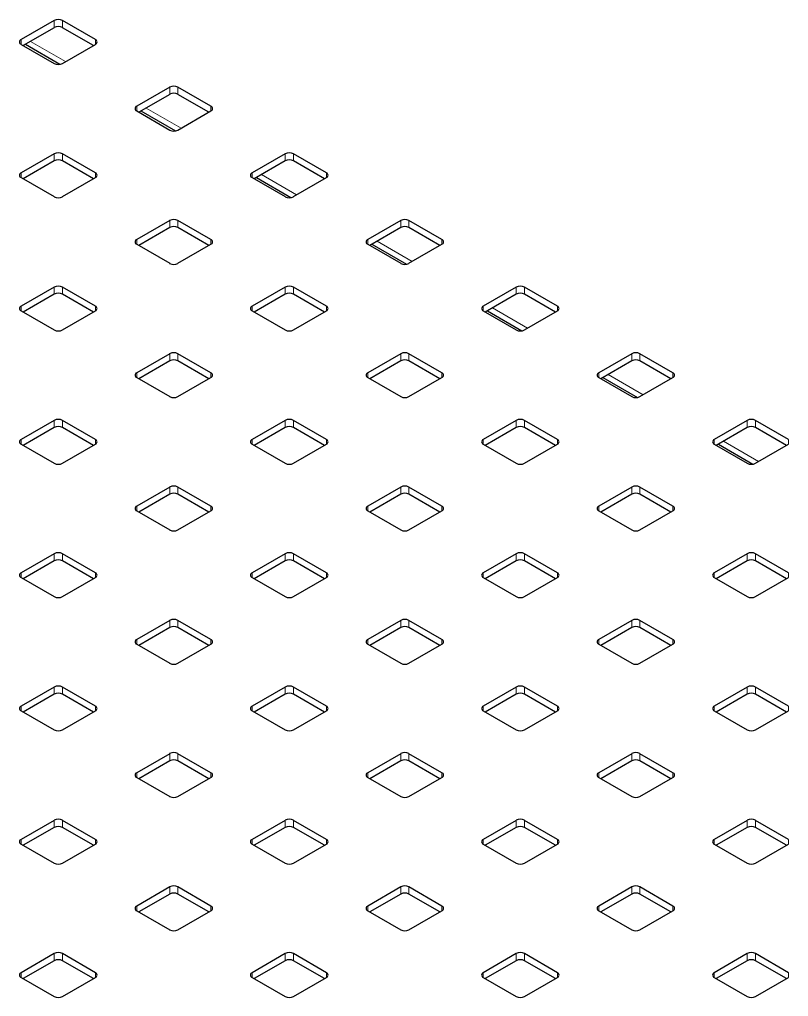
# Model space of a CAD drawing. Header units: millimetres. Extents: x -218071 to -203542, y 15363 to 51382.
# Drawn here: x -216936.39 to -216923.21, y 51102.08 to 51118.83 of the extents above; entities that cross this region are included whole.
import ezdxf

# ---------------------------------------------------------------- set-up
doc = ezdxf.new("R2010")
doc.units = ezdxf.units.MM
doc.header["$LTSCALE"] = 4
doc.layers.add('TPF-EQUIPEMENT', color=7, linetype='Continuous')

msp = doc.modelspace()

# ---------------------------------------------------------------- linework, layer by layer
at = {"layer": 'TPF-EQUIPEMENT', "color": 7, "linetype": 'Continuous', "lineweight": 25}
for p, q in [((-216935.795, 51118.817), (-216936.361, 51118.49)), ((-216935.795, 51118.694), (-216936.326, 51118.388)), ((-216935.088, 51118.49), (-216935.654, 51118.817)), ((-216935.124, 51118.388), (-216935.654, 51118.694)), ((-216936.361, 51118.408), (-216935.795, 51118.082)), ((-216936.289, 51118.409), (-216935.697, 51118.067)), ((-216935.654, 51118.082), (-216935.088, 51118.408)), ((-216933.815, 51117.674), (-216934.381, 51117.347)), ((-216933.815, 51117.551), (-216934.346, 51117.245)), ((-216933.108, 51117.347), (-216933.674, 51117.674)), ((-216933.144, 51117.245), (-216933.674, 51117.551)), ((-216934.381, 51117.266), (-216933.815, 51116.939)), ((-216934.309, 51117.266), (-216933.717, 51116.925)), ((-216933.674, 51116.939), (-216933.108, 51117.266)), ((-216935.795, 51116.531), (-216936.361, 51116.205)), ((-216935.088, 51116.205), (-216935.654, 51116.531)), ((-216931.836, 51116.531), (-216932.401, 51116.205)), ((-216931.128, 51116.205), (-216931.694, 51116.531)), ((-216935.795, 51116.409), (-216936.326, 51116.103)), ((-216935.124, 51116.103), (-216935.654, 51116.409)), ((-216931.836, 51116.409), (-216932.366, 51116.103)), ((-216931.164, 51116.103), (-216931.694, 51116.409)), ((-216936.361, 51116.123), (-216935.795, 51115.797)), ((-216935.654, 51115.797), (-216935.088, 51116.123)), ((-216932.401, 51116.123), (-216931.836, 51115.797)), ((-216932.329, 51116.124), (-216931.737, 51115.782)), ((-216931.694, 51115.797), (-216931.128, 51116.123)), ((-216933.815, 51115.389), (-216934.381, 51115.062)), ((-216933.108, 51115.062), (-216933.674, 51115.389)), ((-216929.856, 51115.389), (-216930.421, 51115.062)), ((-216929.148, 51115.062), (-216929.714, 51115.389)), ((-216933.815, 51115.266), (-216934.346, 51114.96)), ((-216933.144, 51114.96), (-216933.674, 51115.266)), ((-216929.856, 51115.266), (-216930.386, 51114.96)), ((-216929.184, 51114.96), (-216929.714, 51115.266)), ((-216934.381, 51114.98), (-216933.815, 51114.654)), ((-216933.674, 51114.654), (-216933.108, 51114.98)), ((-216930.421, 51114.98), (-216929.856, 51114.654)), ((-216930.349, 51114.981), (-216929.757, 51114.639)), ((-216929.714, 51114.654), (-216929.148, 51114.98)), ((-216935.795, 51114.246), (-216936.361, 51113.919)), ((-216935.088, 51113.919), (-216935.654, 51114.246)), ((-216931.836, 51114.246), (-216932.401, 51113.919)), ((-216931.128, 51113.919), (-216931.694, 51114.246)), ((-216927.876, 51114.246), (-216928.441, 51113.919)), ((-216927.169, 51113.919), (-216927.734, 51114.246)), ((-216935.795, 51114.123), (-216936.326, 51113.817)), ((-216935.124, 51113.817), (-216935.654, 51114.123)), ((-216931.836, 51114.123), (-216932.366, 51113.817)), ((-216931.164, 51113.817), (-216931.694, 51114.123)), ((-216927.876, 51114.123), (-216928.406, 51113.817)), ((-216927.204, 51113.817), (-216927.734, 51114.123)), ((-216936.361, 51113.838), (-216935.795, 51113.511)), ((-216935.654, 51113.511), (-216935.088, 51113.838)), ((-216932.401, 51113.838), (-216931.836, 51113.511)), ((-216931.694, 51113.511), (-216931.128, 51113.838)), ((-216928.441, 51113.838), (-216927.876, 51113.511)), ((-216928.369, 51113.838), (-216927.777, 51113.497)), ((-216927.734, 51113.511), (-216927.169, 51113.838)), ((-216933.815, 51113.103), (-216934.381, 51112.777)), ((-216933.108, 51112.777), (-216933.674, 51113.103)), ((-216929.856, 51113.103), (-216930.421, 51112.777)), ((-216929.148, 51112.777), (-216929.714, 51113.103)), ((-216925.896, 51113.103), (-216926.461, 51112.777)), ((-216925.189, 51112.777), (-216925.754, 51113.103)), ((-216933.815, 51112.981), (-216934.346, 51112.675)), ((-216933.144, 51112.675), (-216933.674, 51112.981)), ((-216929.856, 51112.981), (-216930.386, 51112.675)), ((-216929.184, 51112.675), (-216929.714, 51112.981)), ((-216925.896, 51112.981), (-216926.426, 51112.675)), ((-216925.224, 51112.675), (-216925.754, 51112.981)), ((-216934.381, 51112.695), (-216933.815, 51112.369)), ((-216933.674, 51112.369), (-216933.108, 51112.695)), ((-216930.421, 51112.695), (-216929.856, 51112.369)), ((-216929.714, 51112.369), (-216929.148, 51112.695)), ((-216926.461, 51112.695), (-216925.896, 51112.369)), ((-216926.39, 51112.696), (-216925.797, 51112.354)), ((-216925.754, 51112.369), (-216925.189, 51112.695)), ((-216935.795, 51111.96), (-216936.361, 51111.634)), ((-216935.795, 51111.838), (-216936.326, 51111.532)), ((-216935.088, 51111.634), (-216935.654, 51111.96)), ((-216935.124, 51111.532), (-216935.654, 51111.838)), ((-216931.836, 51111.96), (-216932.401, 51111.634)), ((-216931.836, 51111.838), (-216932.366, 51111.532)), ((-216931.128, 51111.634), (-216931.694, 51111.96)), ((-216931.164, 51111.532), (-216931.694, 51111.838)), ((-216927.876, 51111.96), (-216928.441, 51111.634)), ((-216927.876, 51111.838), (-216928.406, 51111.532)), ((-216927.169, 51111.634), (-216927.734, 51111.96)), ((-216927.204, 51111.532), (-216927.734, 51111.838)), ((-216923.916, 51111.96), (-216924.482, 51111.634)), ((-216923.916, 51111.838), (-216924.446, 51111.532)), ((-216923.209, 51111.634), (-216923.774, 51111.96)), ((-216923.244, 51111.532), (-216923.774, 51111.838)), ((-216936.361, 51111.552), (-216935.795, 51111.226)), ((-216935.654, 51111.226), (-216935.088, 51111.552)), ((-216932.401, 51111.552), (-216931.836, 51111.226)), ((-216931.694, 51111.226), (-216931.128, 51111.552)), ((-216928.441, 51111.552), (-216927.876, 51111.226)), ((-216927.734, 51111.226), (-216927.169, 51111.552)), ((-216924.482, 51111.552), (-216923.916, 51111.226)), ((-216924.41, 51111.553), (-216923.817, 51111.211)), ((-216923.774, 51111.226), (-216923.209, 51111.552)), ((-216933.815, 51110.818), (-216934.381, 51110.491)), ((-216933.108, 51110.491), (-216933.674, 51110.818)), ((-216929.856, 51110.818), (-216930.421, 51110.491)), ((-216929.148, 51110.491), (-216929.714, 51110.818)), ((-216925.896, 51110.818), (-216926.461, 51110.491)), ((-216925.189, 51110.491), (-216925.754, 51110.818)), ((-216933.815, 51110.695), (-216934.346, 51110.389)), ((-216933.144, 51110.389), (-216933.674, 51110.695)), ((-216929.856, 51110.695), (-216930.386, 51110.389)), ((-216929.184, 51110.389), (-216929.714, 51110.695)), ((-216925.896, 51110.695), (-216926.426, 51110.389)), ((-216925.224, 51110.389), (-216925.754, 51110.695)), ((-216934.381, 51110.41), (-216933.815, 51110.083)), ((-216933.674, 51110.083), (-216933.108, 51110.41)), ((-216930.421, 51110.41), (-216929.856, 51110.083)), ((-216929.714, 51110.083), (-216929.148, 51110.41)), ((-216926.461, 51110.41), (-216925.896, 51110.083)), ((-216925.754, 51110.083), (-216925.189, 51110.41)), ((-216935.795, 51109.675), (-216936.361, 51109.349)), ((-216935.088, 51109.349), (-216935.654, 51109.675)), ((-216931.836, 51109.675), (-216932.401, 51109.349)), ((-216931.128, 51109.349), (-216931.694, 51109.675)), ((-216927.876, 51109.675), (-216928.441, 51109.349)), ((-216927.169, 51109.349), (-216927.734, 51109.675)), ((-216923.916, 51109.675), (-216924.482, 51109.349)), ((-216923.209, 51109.349), (-216923.774, 51109.675)), ((-216935.795, 51109.553), (-216936.326, 51109.247)), ((-216935.124, 51109.247), (-216935.654, 51109.553)), ((-216931.836, 51109.553), (-216932.366, 51109.247)), ((-216931.164, 51109.247), (-216931.694, 51109.553)), ((-216927.876, 51109.553), (-216928.406, 51109.247)), ((-216927.204, 51109.247), (-216927.734, 51109.553)), ((-216923.916, 51109.553), (-216924.446, 51109.247)), ((-216923.244, 51109.247), (-216923.774, 51109.553)), ((-216936.361, 51109.267), (-216935.795, 51108.94)), ((-216935.654, 51108.94), (-216935.088, 51109.267)), ((-216932.401, 51109.267), (-216931.836, 51108.94)), ((-216931.694, 51108.94), (-216931.128, 51109.267)), ((-216928.441, 51109.267), (-216927.876, 51108.94)), ((-216927.734, 51108.94), (-216927.169, 51109.267)), ((-216924.482, 51109.267), (-216923.916, 51108.94)), ((-216923.774, 51108.94), (-216923.209, 51109.267)), ((-216933.815, 51108.532), (-216934.381, 51108.206)), ((-216933.108, 51108.206), (-216933.674, 51108.532)), ((-216929.856, 51108.532), (-216930.421, 51108.206)), ((-216929.148, 51108.206), (-216929.714, 51108.532)), ((-216925.896, 51108.532), (-216926.461, 51108.206)), ((-216925.189, 51108.206), (-216925.754, 51108.532)), ((-216933.815, 51108.41), (-216934.346, 51108.104)), ((-216933.144, 51108.104), (-216933.674, 51108.41)), ((-216929.856, 51108.41), (-216930.386, 51108.104)), ((-216929.184, 51108.104), (-216929.714, 51108.41)), ((-216925.896, 51108.41), (-216926.426, 51108.104)), ((-216925.224, 51108.104), (-216925.754, 51108.41)), ((-216934.381, 51108.124), (-216933.815, 51107.798)), ((-216933.674, 51107.798), (-216933.108, 51108.124)), ((-216930.421, 51108.124), (-216929.856, 51107.798)), ((-216929.714, 51107.798), (-216929.148, 51108.124)), ((-216926.461, 51108.124), (-216925.896, 51107.798)), ((-216925.754, 51107.798), (-216925.189, 51108.124)), ((-216935.795, 51107.39), (-216936.361, 51107.063)), ((-216935.088, 51107.063), (-216935.654, 51107.39)), ((-216931.836, 51107.39), (-216932.401, 51107.063)), ((-216931.128, 51107.063), (-216931.694, 51107.39)), ((-216927.876, 51107.39), (-216928.441, 51107.063)), ((-216927.169, 51107.063), (-216927.734, 51107.39)), ((-216923.916, 51107.39), (-216924.482, 51107.063)), ((-216923.209, 51107.063), (-216923.774, 51107.39)), ((-216935.795, 51107.267), (-216936.326, 51106.961)), ((-216935.124, 51106.961), (-216935.654, 51107.267)), ((-216931.836, 51107.267), (-216932.366, 51106.961)), ((-216931.164, 51106.961), (-216931.694, 51107.267)), ((-216927.876, 51107.267), (-216928.406, 51106.961)), ((-216927.204, 51106.961), (-216927.734, 51107.267)), ((-216923.916, 51107.267), (-216924.446, 51106.961)), ((-216923.244, 51106.961), (-216923.774, 51107.267)), ((-216936.361, 51106.982), (-216935.795, 51106.655)), ((-216935.654, 51106.655), (-216935.088, 51106.982)), ((-216932.401, 51106.982), (-216931.836, 51106.655)), ((-216931.694, 51106.655), (-216931.128, 51106.982)), ((-216928.441, 51106.982), (-216927.876, 51106.655)), ((-216927.734, 51106.655), (-216927.169, 51106.982)), ((-216924.482, 51106.982), (-216923.916, 51106.655)), ((-216923.774, 51106.655), (-216923.209, 51106.982)), ((-216933.815, 51106.247), (-216934.381, 51105.921)), ((-216933.815, 51106.125), (-216934.346, 51105.818)), ((-216933.108, 51105.921), (-216933.674, 51106.247)), ((-216933.144, 51105.818), (-216933.674, 51106.125)), ((-216929.856, 51106.247), (-216930.421, 51105.921)), ((-216929.856, 51106.125), (-216930.386, 51105.818)), ((-216929.148, 51105.921), (-216929.714, 51106.247)), ((-216929.184, 51105.818), (-216929.714, 51106.125)), ((-216925.896, 51106.247), (-216926.461, 51105.921)), ((-216925.896, 51106.125), (-216926.426, 51105.818)), ((-216925.189, 51105.921), (-216925.754, 51106.247)), ((-216925.224, 51105.818), (-216925.754, 51106.125)), ((-216934.381, 51105.839), (-216933.815, 51105.512)), ((-216933.674, 51105.512), (-216933.108, 51105.839)), ((-216930.421, 51105.839), (-216929.856, 51105.512)), ((-216929.714, 51105.512), (-216929.148, 51105.839)), ((-216926.461, 51105.839), (-216925.896, 51105.512)), ((-216925.754, 51105.512), (-216925.189, 51105.839)), ((-216935.795, 51105.104), (-216936.361, 51104.778)), ((-216935.795, 51104.982), (-216936.326, 51104.676)), ((-216935.088, 51104.778), (-216935.654, 51105.104)), ((-216935.124, 51104.676), (-216935.654, 51104.982)), ((-216931.836, 51105.104), (-216932.401, 51104.778)), ((-216931.836, 51104.982), (-216932.366, 51104.676)), ((-216931.128, 51104.778), (-216931.694, 51105.104)), ((-216931.164, 51104.676), (-216931.694, 51104.982)), ((-216927.876, 51105.104), (-216928.441, 51104.778)), ((-216927.876, 51104.982), (-216928.406, 51104.676)), ((-216927.169, 51104.778), (-216927.734, 51105.104)), ((-216927.204, 51104.676), (-216927.734, 51104.982)), ((-216923.916, 51105.104), (-216924.482, 51104.778)), ((-216923.916, 51104.982), (-216924.446, 51104.676)), ((-216923.209, 51104.778), (-216923.774, 51105.104)), ((-216923.244, 51104.676), (-216923.774, 51104.982)), ((-216936.361, 51104.696), (-216935.795, 51104.37)), ((-216935.654, 51104.37), (-216935.088, 51104.696)), ((-216932.401, 51104.696), (-216931.836, 51104.37)), ((-216931.694, 51104.37), (-216931.128, 51104.696)), ((-216928.441, 51104.696), (-216927.876, 51104.37)), ((-216927.734, 51104.37), (-216927.169, 51104.696)), ((-216924.482, 51104.696), (-216923.916, 51104.37)), ((-216923.774, 51104.37), (-216923.209, 51104.696)), ((-216933.815, 51103.962), (-216934.381, 51103.635)), ((-216933.108, 51103.635), (-216933.674, 51103.962)), ((-216929.856, 51103.962), (-216930.421, 51103.635)), ((-216929.148, 51103.635), (-216929.714, 51103.962)), ((-216925.896, 51103.962), (-216926.461, 51103.635)), ((-216925.189, 51103.635), (-216925.754, 51103.962)), ((-216933.815, 51103.839), (-216934.346, 51103.533)), ((-216933.144, 51103.533), (-216933.674, 51103.839)), ((-216929.856, 51103.839), (-216930.386, 51103.533)), ((-216929.184, 51103.533), (-216929.714, 51103.839)), ((-216925.896, 51103.839), (-216926.426, 51103.533)), ((-216925.224, 51103.533), (-216925.754, 51103.839)), ((-216934.381, 51103.554), (-216933.815, 51103.227)), ((-216933.674, 51103.227), (-216933.108, 51103.554)), ((-216930.421, 51103.554), (-216929.856, 51103.227)), ((-216929.714, 51103.227), (-216929.148, 51103.554)), ((-216926.461, 51103.554), (-216925.896, 51103.227)), ((-216925.754, 51103.227), (-216925.189, 51103.554)), ((-216935.795, 51102.819), (-216936.361, 51102.492)), ((-216935.088, 51102.492), (-216935.654, 51102.819)), ((-216931.836, 51102.819), (-216932.401, 51102.492)), ((-216931.128, 51102.492), (-216931.694, 51102.819)), ((-216927.876, 51102.819), (-216928.441, 51102.492)), ((-216927.169, 51102.492), (-216927.734, 51102.819)), ((-216923.916, 51102.819), (-216924.482, 51102.492)), ((-216923.209, 51102.492), (-216923.774, 51102.819)), ((-216935.795, 51102.696), (-216936.326, 51102.39)), ((-216935.124, 51102.39), (-216935.654, 51102.696)), ((-216931.836, 51102.696), (-216932.366, 51102.39)), ((-216931.164, 51102.39), (-216931.694, 51102.696)), ((-216927.876, 51102.696), (-216928.406, 51102.39)), ((-216927.204, 51102.39), (-216927.734, 51102.696)), ((-216923.916, 51102.696), (-216924.446, 51102.39)), ((-216923.244, 51102.39), (-216923.774, 51102.696)), ((-216936.361, 51102.411), (-216935.795, 51102.084)), ((-216935.654, 51102.084), (-216935.088, 51102.411)), ((-216932.401, 51102.411), (-216931.836, 51102.084)), ((-216931.694, 51102.084), (-216931.128, 51102.411)), ((-216928.441, 51102.411), (-216927.876, 51102.084)), ((-216927.734, 51102.084), (-216927.169, 51102.411)), ((-216924.482, 51102.411), (-216923.916, 51102.084)), ((-216923.774, 51102.084), (-216923.209, 51102.411))]:
    msp.add_line(p, q, dxfattribs=at)
at = {"layer": 'TPF-EQUIPEMENT', "color": 8, "linetype": 'Continuous', "lineweight": 18}
for p, q in [((-216935.795, 51118.694), (-216935.795, 51118.817)), ((-216935.654, 51118.694), (-216935.654, 51118.817)), ((-216936.361, 51118.408), (-216936.361, 51118.49)), ((-216935.6, 51118.113), (-216936.201, 51118.46)), ((-216935.088, 51118.408), (-216935.088, 51118.49)), ((-216933.815, 51117.551), (-216933.815, 51117.674)), ((-216933.674, 51117.551), (-216933.674, 51117.674)), ((-216934.381, 51117.266), (-216934.381, 51117.347)), ((-216933.108, 51117.266), (-216933.108, 51117.347)), ((-216933.62, 51116.97), (-216934.221, 51117.317)), ((-216935.795, 51116.409), (-216935.795, 51116.531)), ((-216935.654, 51116.409), (-216935.654, 51116.531)), ((-216931.836, 51116.409), (-216931.836, 51116.531)), ((-216931.694, 51116.409), (-216931.694, 51116.531)), ((-216936.361, 51116.123), (-216936.361, 51116.205)), ((-216935.088, 51116.123), (-216935.088, 51116.205)), ((-216932.401, 51116.123), (-216932.401, 51116.205)), ((-216931.64, 51115.828), (-216932.241, 51116.175)), ((-216931.128, 51116.123), (-216931.128, 51116.205)), ((-216933.815, 51115.266), (-216933.815, 51115.389)), ((-216933.674, 51115.266), (-216933.674, 51115.389)), ((-216929.856, 51115.266), (-216929.856, 51115.389)), ((-216929.714, 51115.266), (-216929.714, 51115.389)), ((-216934.381, 51114.98), (-216934.381, 51115.062)), ((-216933.108, 51114.98), (-216933.108, 51115.062)), ((-216930.421, 51114.98), (-216930.421, 51115.062)), ((-216929.66, 51114.685), (-216930.261, 51115.032)), ((-216929.148, 51114.98), (-216929.148, 51115.062)), ((-216935.795, 51114.123), (-216935.795, 51114.246)), ((-216935.654, 51114.123), (-216935.654, 51114.246)), ((-216931.836, 51114.123), (-216931.836, 51114.246)), ((-216931.694, 51114.123), (-216931.694, 51114.246)), ((-216927.876, 51114.123), (-216927.876, 51114.246)), ((-216927.734, 51114.123), (-216927.734, 51114.246)), ((-216936.361, 51113.838), (-216936.361, 51113.919)), ((-216935.088, 51113.838), (-216935.088, 51113.919)), ((-216932.401, 51113.838), (-216932.401, 51113.919)), ((-216931.128, 51113.838), (-216931.128, 51113.919)), ((-216928.441, 51113.838), (-216928.441, 51113.919)), ((-216927.68, 51113.542), (-216928.281, 51113.889)), ((-216927.169, 51113.838), (-216927.169, 51113.919)), ((-216933.815, 51112.981), (-216933.815, 51113.103)), ((-216933.674, 51112.981), (-216933.674, 51113.103)), ((-216929.856, 51112.981), (-216929.856, 51113.103)), ((-216929.714, 51112.981), (-216929.714, 51113.103)), ((-216925.896, 51112.981), (-216925.896, 51113.103)), ((-216925.754, 51112.981), (-216925.754, 51113.103)), ((-216934.381, 51112.695), (-216934.381, 51112.777)), ((-216933.108, 51112.695), (-216933.108, 51112.777)), ((-216930.421, 51112.695), (-216930.421, 51112.777)), ((-216929.148, 51112.695), (-216929.148, 51112.777)), ((-216926.461, 51112.695), (-216926.461, 51112.777)), ((-216925.701, 51112.4), (-216926.302, 51112.746)), ((-216925.189, 51112.695), (-216925.189, 51112.777)), ((-216935.795, 51111.838), (-216935.795, 51111.96)), ((-216935.654, 51111.838), (-216935.654, 51111.96)), ((-216931.836, 51111.838), (-216931.836, 51111.96)), ((-216931.694, 51111.838), (-216931.694, 51111.96)), ((-216927.876, 51111.838), (-216927.876, 51111.96)), ((-216927.734, 51111.838), (-216927.734, 51111.96)), ((-216923.916, 51111.838), (-216923.916, 51111.96)), ((-216923.774, 51111.838), (-216923.774, 51111.96)), ((-216936.361, 51111.552), (-216936.361, 51111.634)), ((-216935.088, 51111.552), (-216935.088, 51111.634)), ((-216932.401, 51111.552), (-216932.401, 51111.634)), ((-216931.128, 51111.552), (-216931.128, 51111.634)), ((-216928.441, 51111.552), (-216928.441, 51111.634)), ((-216927.169, 51111.552), (-216927.169, 51111.634)), ((-216924.482, 51111.552), (-216924.482, 51111.634)), ((-216923.721, 51111.257), (-216924.322, 51111.604)), ((-216923.209, 51111.552), (-216923.209, 51111.634)), ((-216933.815, 51110.695), (-216933.815, 51110.818)), ((-216933.674, 51110.695), (-216933.674, 51110.818)), ((-216929.856, 51110.695), (-216929.856, 51110.818)), ((-216929.714, 51110.695), (-216929.714, 51110.818)), ((-216925.896, 51110.695), (-216925.896, 51110.818)), ((-216925.754, 51110.695), (-216925.754, 51110.818)), ((-216934.381, 51110.41), (-216934.381, 51110.491)), ((-216933.108, 51110.41), (-216933.108, 51110.491)), ((-216930.421, 51110.41), (-216930.421, 51110.491)), ((-216929.148, 51110.41), (-216929.148, 51110.491)), ((-216926.461, 51110.41), (-216926.461, 51110.491)), ((-216925.189, 51110.41), (-216925.189, 51110.491)), ((-216935.795, 51109.553), (-216935.795, 51109.675)), ((-216935.654, 51109.553), (-216935.654, 51109.675)), ((-216931.836, 51109.553), (-216931.836, 51109.675)), ((-216931.694, 51109.553), (-216931.694, 51109.675)), ((-216927.876, 51109.553), (-216927.876, 51109.675)), ((-216927.734, 51109.553), (-216927.734, 51109.675)), ((-216923.916, 51109.553), (-216923.916, 51109.675)), ((-216923.774, 51109.553), (-216923.774, 51109.675)), ((-216936.361, 51109.267), (-216936.361, 51109.349)), ((-216935.088, 51109.267), (-216935.088, 51109.349)), ((-216932.401, 51109.267), (-216932.401, 51109.349)), ((-216931.128, 51109.267), (-216931.128, 51109.349)), ((-216928.441, 51109.267), (-216928.441, 51109.349)), ((-216927.169, 51109.267), (-216927.169, 51109.349)), ((-216924.482, 51109.267), (-216924.482, 51109.349)), ((-216923.209, 51109.267), (-216923.209, 51109.349)), ((-216933.815, 51108.41), (-216933.815, 51108.532)), ((-216933.674, 51108.41), (-216933.674, 51108.532)), ((-216929.856, 51108.41), (-216929.856, 51108.532)), ((-216929.714, 51108.41), (-216929.714, 51108.532)), ((-216925.896, 51108.41), (-216925.896, 51108.532)), ((-216925.754, 51108.41), (-216925.754, 51108.532)), ((-216934.381, 51108.124), (-216934.381, 51108.206)), ((-216933.108, 51108.124), (-216933.108, 51108.206)), ((-216930.421, 51108.124), (-216930.421, 51108.206)), ((-216929.148, 51108.124), (-216929.148, 51108.206)), ((-216926.461, 51108.124), (-216926.461, 51108.206)), ((-216925.189, 51108.124), (-216925.189, 51108.206)), ((-216935.795, 51107.267), (-216935.795, 51107.39)), ((-216935.654, 51107.267), (-216935.654, 51107.39)), ((-216931.836, 51107.267), (-216931.836, 51107.39)), ((-216931.694, 51107.267), (-216931.694, 51107.39)), ((-216927.876, 51107.267), (-216927.876, 51107.39)), ((-216927.734, 51107.267), (-216927.734, 51107.39)), ((-216923.916, 51107.267), (-216923.916, 51107.39)), ((-216923.774, 51107.267), (-216923.774, 51107.39)), ((-216936.361, 51106.982), (-216936.361, 51107.063)), ((-216935.088, 51106.982), (-216935.088, 51107.063)), ((-216932.401, 51106.982), (-216932.401, 51107.063)), ((-216931.128, 51106.982), (-216931.128, 51107.063)), ((-216928.441, 51106.982), (-216928.441, 51107.063)), ((-216927.169, 51106.982), (-216927.169, 51107.063)), ((-216924.482, 51106.982), (-216924.482, 51107.063)), ((-216923.209, 51106.982), (-216923.209, 51107.063)), ((-216933.815, 51106.125), (-216933.815, 51106.247)), ((-216933.674, 51106.125), (-216933.674, 51106.247)), ((-216929.856, 51106.125), (-216929.856, 51106.247)), ((-216929.714, 51106.125), (-216929.714, 51106.247)), ((-216925.896, 51106.125), (-216925.896, 51106.247)), ((-216925.754, 51106.125), (-216925.754, 51106.247)), ((-216934.381, 51105.839), (-216934.381, 51105.921)), ((-216933.108, 51105.839), (-216933.108, 51105.921)), ((-216930.421, 51105.839), (-216930.421, 51105.921)), ((-216929.148, 51105.839), (-216929.148, 51105.921)), ((-216926.461, 51105.839), (-216926.461, 51105.921)), ((-216925.189, 51105.839), (-216925.189, 51105.921)), ((-216935.795, 51104.982), (-216935.795, 51105.104)), ((-216935.654, 51104.982), (-216935.654, 51105.104)), ((-216931.836, 51104.982), (-216931.836, 51105.104)), ((-216931.694, 51104.982), (-216931.694, 51105.104)), ((-216927.876, 51104.982), (-216927.876, 51105.104)), ((-216927.734, 51104.982), (-216927.734, 51105.104)), ((-216923.916, 51104.982), (-216923.916, 51105.104)), ((-216923.774, 51104.982), (-216923.774, 51105.104)), ((-216936.361, 51104.696), (-216936.361, 51104.778)), ((-216935.088, 51104.696), (-216935.088, 51104.778)), ((-216932.401, 51104.696), (-216932.401, 51104.778)), ((-216931.128, 51104.696), (-216931.128, 51104.778)), ((-216928.441, 51104.696), (-216928.441, 51104.778)), ((-216927.169, 51104.696), (-216927.169, 51104.778)), ((-216924.482, 51104.696), (-216924.482, 51104.778)), ((-216923.209, 51104.696), (-216923.209, 51104.778)), ((-216933.815, 51103.839), (-216933.815, 51103.962)), ((-216933.674, 51103.839), (-216933.674, 51103.962)), ((-216929.856, 51103.839), (-216929.856, 51103.962)), ((-216929.714, 51103.839), (-216929.714, 51103.962)), ((-216925.896, 51103.839), (-216925.896, 51103.962)), ((-216925.754, 51103.839), (-216925.754, 51103.962)), ((-216934.381, 51103.554), (-216934.381, 51103.635)), ((-216933.108, 51103.554), (-216933.108, 51103.635)), ((-216930.421, 51103.554), (-216930.421, 51103.635)), ((-216929.148, 51103.554), (-216929.148, 51103.635)), ((-216926.461, 51103.554), (-216926.461, 51103.635)), ((-216925.189, 51103.554), (-216925.189, 51103.635)), ((-216935.795, 51102.696), (-216935.795, 51102.819)), ((-216935.654, 51102.696), (-216935.654, 51102.819)), ((-216931.836, 51102.696), (-216931.836, 51102.819)), ((-216931.694, 51102.696), (-216931.694, 51102.819)), ((-216927.876, 51102.696), (-216927.876, 51102.819)), ((-216927.734, 51102.696), (-216927.734, 51102.819)), ((-216923.916, 51102.696), (-216923.916, 51102.819)), ((-216923.774, 51102.696), (-216923.774, 51102.819)), ((-216936.361, 51102.411), (-216936.361, 51102.492)), ((-216935.088, 51102.411), (-216935.088, 51102.492)), ((-216932.401, 51102.411), (-216932.401, 51102.492)), ((-216931.128, 51102.411), (-216931.128, 51102.492)), ((-216928.441, 51102.411), (-216928.441, 51102.492)), ((-216927.169, 51102.411), (-216927.169, 51102.492)), ((-216924.482, 51102.411), (-216924.482, 51102.492)), ((-216923.209, 51102.411), (-216923.209, 51102.492))]:
    msp.add_line(p, q, dxfattribs=at)
at = {"layer": 'TPF-EQUIPEMENT', "color": 7, "linetype": 'Continuous', "lineweight": 25}
for centre, radius, start, end in [((-216935.725, 51118.68), 0.154, 62.616, 117.384), ((-216935.725, 51118.558), 0.154, 62.616, 117.384), ((-216936.346, 51118.449), 0.0436, 110.7714, 249.2286), ((-216935.104, 51118.449), 0.0436, 290.7714, 69.2286), ((-216935.725, 51118.219), 0.154, 242.616, 297.384), ((-216933.745, 51117.537), 0.154, 62.616, 117.384), ((-216933.745, 51117.415), 0.154, 62.616, 117.384), ((-216934.366, 51117.307), 0.0436, 110.7714, 249.2286), ((-216933.124, 51117.307), 0.0436, 290.7714, 69.2286), ((-216933.745, 51117.076), 0.154, 242.616, 297.384), ((-216935.725, 51116.395), 0.154, 62.616, 117.384), ((-216931.765, 51116.395), 0.154, 62.616, 117.384), ((-216935.725, 51116.272), 0.154, 62.616, 117.384), ((-216931.765, 51116.272), 0.154, 62.616, 117.384), ((-216936.346, 51116.164), 0.0436, 110.7714, 249.2286), ((-216935.104, 51116.164), 0.0436, 290.7714, 69.2286), ((-216932.386, 51116.164), 0.0436, 110.7714, 249.2286), ((-216931.144, 51116.164), 0.0436, 290.7714, 69.2286), ((-216935.725, 51115.933), 0.154, 242.616, 297.384), ((-216931.765, 51115.933), 0.154, 242.616, 297.384), ((-216933.745, 51115.252), 0.154, 62.616, 117.384), ((-216929.785, 51115.252), 0.154, 62.616, 117.384), ((-216933.745, 51115.13), 0.154, 62.616, 117.384), ((-216929.785, 51115.13), 0.154, 62.616, 117.384), ((-216934.366, 51115.021), 0.0436, 110.7714, 249.2286), ((-216933.124, 51115.021), 0.0436, 290.7714, 69.2286), ((-216930.406, 51115.021), 0.0436, 110.7714, 249.2286), ((-216929.164, 51115.021), 0.0436, 290.7714, 69.2286), ((-216933.745, 51114.79), 0.154, 242.616, 297.384), ((-216929.785, 51114.79), 0.154, 242.616, 297.384), ((-216935.725, 51114.109), 0.154, 62.616, 117.384), ((-216931.765, 51114.109), 0.154, 62.616, 117.384), ((-216927.805, 51114.109), 0.154, 62.616, 117.384), ((-216935.725, 51113.987), 0.154, 62.616, 117.384), ((-216931.765, 51113.987), 0.154, 62.616, 117.384), ((-216927.805, 51113.987), 0.154, 62.616, 117.384), ((-216936.346, 51113.879), 0.0436, 110.7714, 249.2286), ((-216935.104, 51113.879), 0.0436, 290.7714, 69.2286), ((-216932.386, 51113.879), 0.0436, 110.7714, 249.2286), ((-216931.144, 51113.879), 0.0436, 290.7714, 69.2286), ((-216928.426, 51113.879), 0.0436, 110.7714, 249.2286), ((-216927.184, 51113.879), 0.0436, 290.7714, 69.2286), ((-216935.725, 51113.648), 0.154, 242.616, 297.384), ((-216931.765, 51113.648), 0.154, 242.616, 297.384), ((-216927.805, 51113.648), 0.154, 242.616, 297.384), ((-216933.745, 51112.967), 0.154, 62.616, 117.384), ((-216933.745, 51112.844), 0.154, 62.616, 117.384), ((-216929.785, 51112.967), 0.154, 62.616, 117.384), ((-216929.785, 51112.844), 0.154, 62.616, 117.384), ((-216925.825, 51112.967), 0.154, 62.616, 117.384), ((-216925.825, 51112.844), 0.154, 62.616, 117.384), ((-216934.366, 51112.736), 0.0436, 110.7714, 249.2286), ((-216933.124, 51112.736), 0.0436, 290.7714, 69.2286), ((-216930.406, 51112.736), 0.0436, 110.7714, 249.2286), ((-216929.164, 51112.736), 0.0436, 290.7714, 69.2286), ((-216926.446, 51112.736), 0.0436, 110.7714, 249.2286), ((-216925.204, 51112.736), 0.0436, 290.7714, 69.2286), ((-216933.745, 51112.505), 0.154, 242.616, 297.384), ((-216929.785, 51112.505), 0.154, 242.616, 297.384), ((-216925.825, 51112.505), 0.154, 242.616, 297.384), ((-216935.725, 51111.824), 0.154, 62.616, 117.384), ((-216935.725, 51111.701), 0.154, 62.616, 117.384), ((-216931.765, 51111.824), 0.154, 62.616, 117.384), ((-216931.765, 51111.701), 0.154, 62.616, 117.384), ((-216927.805, 51111.824), 0.154, 62.616, 117.384), ((-216927.805, 51111.701), 0.154, 62.616, 117.384), ((-216923.845, 51111.824), 0.154, 62.616, 117.384), ((-216923.845, 51111.701), 0.154, 62.616, 117.384), ((-216936.346, 51111.593), 0.0436, 110.7714, 249.2286), ((-216935.104, 51111.593), 0.0436, 290.7714, 69.2286), ((-216932.386, 51111.593), 0.0436, 110.7714, 249.2286), ((-216931.144, 51111.593), 0.0436, 290.7714, 69.2286), ((-216928.426, 51111.593), 0.0436, 110.7714, 249.2286), ((-216927.184, 51111.593), 0.0436, 290.7714, 69.2286), ((-216924.466, 51111.593), 0.0436, 110.7714, 249.2286), ((-216935.725, 51111.362), 0.154, 242.616, 297.384), ((-216931.765, 51111.362), 0.154, 242.616, 297.384), ((-216927.805, 51111.362), 0.154, 242.616, 297.384), ((-216923.845, 51111.362), 0.154, 242.616, 297.384), ((-216933.745, 51110.681), 0.154, 62.616, 117.384), ((-216929.785, 51110.681), 0.154, 62.616, 117.384), ((-216925.825, 51110.681), 0.154, 62.616, 117.384), ((-216933.745, 51110.559), 0.154, 62.616, 117.384), ((-216929.785, 51110.559), 0.154, 62.616, 117.384), ((-216925.825, 51110.559), 0.154, 62.616, 117.384), ((-216934.366, 51110.45), 0.0436, 110.7714, 249.2286), ((-216933.124, 51110.45), 0.0436, 290.7714, 69.2286), ((-216930.406, 51110.45), 0.0436, 110.7714, 249.2286), ((-216929.164, 51110.45), 0.0436, 290.7714, 69.2286), ((-216926.446, 51110.45), 0.0436, 110.7714, 249.2286), ((-216925.204, 51110.45), 0.0436, 290.7714, 69.2286), ((-216933.745, 51110.22), 0.154, 242.616, 297.384), ((-216929.785, 51110.22), 0.154, 242.616, 297.384), ((-216925.825, 51110.22), 0.154, 242.616, 297.384), ((-216935.725, 51109.539), 0.154, 62.616, 117.384), ((-216931.765, 51109.539), 0.154, 62.616, 117.384), ((-216927.805, 51109.539), 0.154, 62.616, 117.384), ((-216923.845, 51109.539), 0.154, 62.616, 117.384), ((-216935.725, 51109.416), 0.154, 62.616, 117.384), ((-216931.765, 51109.416), 0.154, 62.616, 117.384), ((-216927.805, 51109.416), 0.154, 62.616, 117.384), ((-216923.845, 51109.416), 0.154, 62.616, 117.384), ((-216936.346, 51109.308), 0.0436, 110.7714, 249.2286), ((-216935.104, 51109.308), 0.0436, 290.7714, 69.2286), ((-216932.386, 51109.308), 0.0436, 110.7714, 249.2286), ((-216931.144, 51109.308), 0.0436, 290.7714, 69.2286), ((-216928.426, 51109.308), 0.0436, 110.7714, 249.2286), ((-216927.184, 51109.308), 0.0436, 290.7714, 69.2286), ((-216924.466, 51109.308), 0.0436, 110.7714, 249.2286), ((-216935.725, 51109.077), 0.154, 242.616, 297.384), ((-216931.765, 51109.077), 0.154, 242.616, 297.384), ((-216927.805, 51109.077), 0.154, 242.616, 297.384), ((-216923.845, 51109.077), 0.154, 242.616, 297.384), ((-216933.745, 51108.396), 0.154, 62.616, 117.384), ((-216929.785, 51108.396), 0.154, 62.616, 117.384), ((-216925.825, 51108.396), 0.154, 62.616, 117.384), ((-216933.745, 51108.273), 0.154, 62.616, 117.384), ((-216929.785, 51108.273), 0.154, 62.616, 117.384), ((-216925.825, 51108.273), 0.154, 62.616, 117.384), ((-216934.366, 51108.165), 0.0436, 110.7714, 249.2286), ((-216933.124, 51108.165), 0.0436, 290.7714, 69.2286), ((-216930.406, 51108.165), 0.0436, 110.7714, 249.2286), ((-216929.164, 51108.165), 0.0436, 290.7714, 69.2286), ((-216926.446, 51108.165), 0.0436, 110.7714, 249.2286), ((-216925.204, 51108.165), 0.0436, 290.7714, 69.2286), ((-216933.745, 51107.934), 0.154, 242.616, 297.384), ((-216929.785, 51107.934), 0.154, 242.616, 297.384), ((-216925.825, 51107.934), 0.154, 242.616, 297.384), ((-216935.725, 51107.253), 0.154, 62.616, 117.384), ((-216931.765, 51107.253), 0.154, 62.616, 117.384), ((-216927.805, 51107.253), 0.154, 62.616, 117.384), ((-216923.845, 51107.253), 0.154, 62.616, 117.384), ((-216935.725, 51107.131), 0.154, 62.616, 117.384), ((-216931.765, 51107.131), 0.154, 62.616, 117.384), ((-216927.805, 51107.131), 0.154, 62.616, 117.384), ((-216923.845, 51107.131), 0.154, 62.616, 117.384), ((-216936.346, 51107.022), 0.0436, 110.7714, 249.2286), ((-216935.104, 51107.022), 0.0436, 290.7714, 69.2286), ((-216932.386, 51107.022), 0.0436, 110.7714, 249.2286), ((-216931.144, 51107.022), 0.0436, 290.7714, 69.2286), ((-216928.426, 51107.022), 0.0436, 110.7714, 249.2286), ((-216927.184, 51107.022), 0.0436, 290.7714, 69.2286), ((-216924.466, 51107.022), 0.0436, 110.7714, 249.2286), ((-216935.725, 51106.792), 0.154, 242.616, 297.384), ((-216931.765, 51106.792), 0.154, 242.616, 297.384), ((-216927.805, 51106.792), 0.154, 242.616, 297.384), ((-216923.845, 51106.792), 0.154, 242.616, 297.384), ((-216933.745, 51106.111), 0.154, 62.616, 117.384), ((-216933.745, 51105.988), 0.154, 62.616, 117.384), ((-216929.785, 51106.111), 0.154, 62.616, 117.384), ((-216929.785, 51105.988), 0.154, 62.616, 117.384), ((-216925.825, 51106.111), 0.154, 62.616, 117.384), ((-216925.825, 51105.988), 0.154, 62.616, 117.384), ((-216934.366, 51105.88), 0.0436, 110.7714, 249.2286), ((-216933.124, 51105.88), 0.0436, 290.7714, 69.2286), ((-216930.406, 51105.88), 0.0436, 110.7714, 249.2286), ((-216929.164, 51105.88), 0.0436, 290.7714, 69.2286), ((-216926.446, 51105.88), 0.0436, 110.7714, 249.2286), ((-216925.204, 51105.88), 0.0436, 290.7714, 69.2286), ((-216933.745, 51105.649), 0.154, 242.616, 297.384), ((-216929.785, 51105.649), 0.154, 242.616, 297.384), ((-216925.825, 51105.649), 0.154, 242.616, 297.384), ((-216935.725, 51104.968), 0.154, 62.616, 117.384), ((-216931.765, 51104.968), 0.154, 62.616, 117.384), ((-216927.805, 51104.968), 0.154, 62.616, 117.384), ((-216923.845, 51104.968), 0.154, 62.616, 117.384), ((-216935.725, 51104.845), 0.154, 62.616, 117.384), ((-216931.765, 51104.845), 0.154, 62.616, 117.384), ((-216927.805, 51104.845), 0.154, 62.616, 117.384), ((-216923.845, 51104.845), 0.154, 62.616, 117.384), ((-216936.346, 51104.737), 0.0436, 110.7714, 249.2286), ((-216935.104, 51104.737), 0.0436, 290.7714, 69.2286), ((-216932.386, 51104.737), 0.0436, 110.7714, 249.2286), ((-216931.144, 51104.737), 0.0436, 290.7714, 69.2286), ((-216928.426, 51104.737), 0.0436, 110.7714, 249.2286), ((-216927.184, 51104.737), 0.0436, 290.7714, 69.2286), ((-216924.466, 51104.737), 0.0436, 110.7714, 249.2286), ((-216935.725, 51104.506), 0.154, 242.616, 297.384), ((-216931.765, 51104.506), 0.154, 242.616, 297.384), ((-216927.805, 51104.506), 0.154, 242.616, 297.384), ((-216923.845, 51104.506), 0.154, 242.616, 297.384), ((-216933.745, 51103.825), 0.154, 62.616, 117.384), ((-216929.785, 51103.825), 0.154, 62.616, 117.384), ((-216925.825, 51103.825), 0.154, 62.616, 117.384), ((-216933.745, 51103.703), 0.154, 62.616, 117.384), ((-216929.785, 51103.703), 0.154, 62.616, 117.384), ((-216925.825, 51103.703), 0.154, 62.616, 117.384), ((-216934.366, 51103.594), 0.0436, 110.7714, 249.2286), ((-216933.124, 51103.594), 0.0436, 290.7714, 69.2286), ((-216930.406, 51103.594), 0.0436, 110.7714, 249.2286), ((-216929.164, 51103.594), 0.0436, 290.7714, 69.2286), ((-216926.446, 51103.594), 0.0436, 110.7714, 249.2286), ((-216925.204, 51103.594), 0.0436, 290.7714, 69.2286), ((-216933.745, 51103.364), 0.154, 242.616, 297.384), ((-216929.785, 51103.364), 0.154, 242.616, 297.384), ((-216925.825, 51103.364), 0.154, 242.616, 297.384), ((-216935.725, 51102.682), 0.154, 62.616, 117.384), ((-216931.765, 51102.682), 0.154, 62.616, 117.384), ((-216927.805, 51102.682), 0.154, 62.616, 117.384), ((-216923.845, 51102.682), 0.154, 62.616, 117.384), ((-216935.725, 51102.56), 0.154, 62.616, 117.384), ((-216931.765, 51102.56), 0.154, 62.616, 117.384), ((-216927.805, 51102.56), 0.154, 62.616, 117.384), ((-216923.845, 51102.56), 0.154, 62.616, 117.384), ((-216936.346, 51102.452), 0.0436, 110.7714, 249.2286), ((-216935.104, 51102.452), 0.0436, 290.7714, 69.2286), ((-216932.386, 51102.452), 0.0436, 110.7714, 249.2286), ((-216931.144, 51102.452), 0.0436, 290.7714, 69.2286), ((-216928.426, 51102.452), 0.0436, 110.7714, 249.2286), ((-216927.184, 51102.452), 0.0436, 290.7714, 69.2286), ((-216924.466, 51102.452), 0.0436, 110.7714, 249.2286), ((-216935.725, 51102.221), 0.154, 242.616, 297.384), ((-216931.765, 51102.221), 0.154, 242.616, 297.384), ((-216927.805, 51102.221), 0.154, 242.616, 297.384), ((-216923.845, 51102.221), 0.154, 242.616, 297.384)]:
    msp.add_arc(centre, radius, start, end, dxfattribs=at)

doc.saveas('drawing.dxf')
